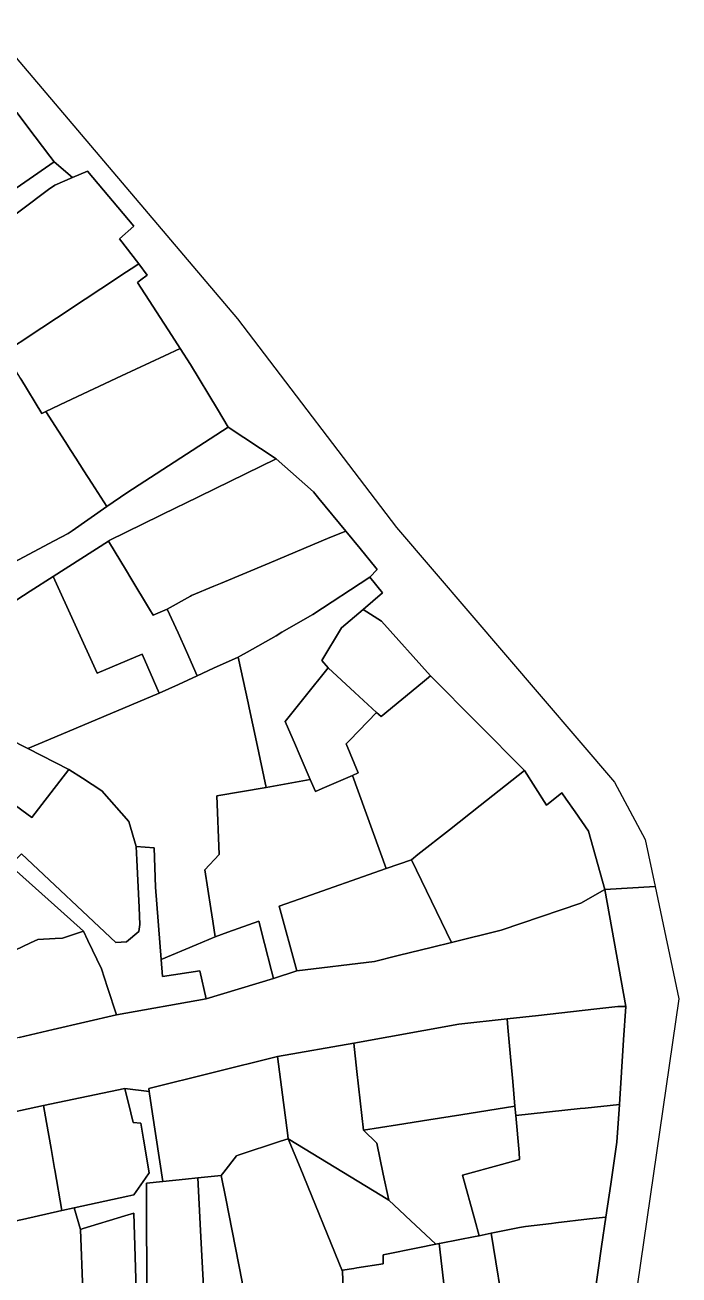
# Model space of a CAD drawing. Header units: inches. Extents: x 469449 to 472390, y 1000542 to 1004361.
# Drawn here: x 472167 to 472265.8, y 1001807 to 1001995.7 of the extents above; entities that cross this region are included whole.
import ezdxf

# ---------------------------------------------------------------- set-up
doc = ezdxf.new("R2010")
doc.units = ezdxf.units.IN
doc.header["$MEASUREMENT"] = 0
doc.layers.add('Gulele_10_07_New_Parcel', color=7, linetype='Continuous')

msp = doc.modelspace()

# ---------------------------------------------------------------- linework, layer by layer
at = {"layer": 'Gulele_10_07_New_Parcel'}
for points in [[(472161.42, 1001995.75), (472199.14, 1001951.36), (472223.14, 1001919.85), (472256.09, 1001881.39), (472260.71, 1001872.72), (472262.22, 1001865.65), (472254.63, 1001865.17), (472252.16, 1001873.99), (472250.14, 1001876.9), (472248.81, 1001878.82), (472248.13, 1001879.8), (472245.81, 1001877.9), (472242.5, 1001883.17), (472228.3, 1001897.47), (472220.9, 1001905.68), (472218.12, 1001907.47), (472221.06, 1001909.97), (472219.11, 1001912.33), (472220.24, 1001913.51), (472220.03, 1001913.76), (472217.65, 1001916.66), (472215.48, 1001919.31), (472211.43, 1001924.24), (472210.6, 1001925.25), (472204.97, 1001930.24), (472197.72, 1001935.02), (472196.1, 1001937.71), (472192.04, 1001944.46), (472190.46, 1001946.91), (472189.23, 1001948.83), (472184.04, 1001956.87), (472184.54, 1001957.25), (472185.5, 1001957.98), (472184.21, 1001959.67), (472181.31, 1001963.46), (472183.46, 1001965.34), (472176.46, 1001973.67), (472174.19, 1001972.7), (472171.42, 1001975.06), (472170.76, 1001975.93), (472168.57, 1001978.84), (472165.79, 1001982.53)], [(472166.41, 1001942.28), (472169.57, 1001937.08), (472170.17, 1001937.36), (472172.06, 1001934.42), (472173.08, 1001932.84), (472173.93, 1001931.5), (472174.7, 1001930.31), (472175.92, 1001928.42), (472177.11, 1001926.57), (472179.4, 1001923), (472174.14, 1001919.36), (472173.54, 1001918.95), (472171.43, 1001917.83), (472159.96, 1001911.75)], [(472159.96, 1001911.75), (472171.43, 1001917.83), (472173.54, 1001918.95), (472174.14, 1001919.36), (472179.4, 1001923), (472182.39, 1001925.07), (472197.72, 1001935.02), (472204.97, 1001930.24), (472191.05, 1001923.42), (472190.03, 1001922.92), (472179.75, 1001917.89), (472179.63, 1001917.81), (472171.27, 1001912.46), (472167.82, 1001910.25), (472163.75, 1001907.64)], [(472166.13, 1001842.84), (472171.27, 1001844.02), (472180.86, 1001846.23), (472194.42, 1001848.67), (472204.56, 1001851.72), (472208.1, 1001852.88), (472219.82, 1001854.3), (472223.43, 1001855.19), (472228.6, 1001856.47), (472231.48, 1001857.18), (472238.98, 1001859.03), (472251.03, 1001863.1), (472254.63, 1001865.17), (472257.82, 1001847.5), (472256.62, 1001847.5), (472252.98, 1001847.1), (472244.59, 1001846.17), (472239.88, 1001845.64), (472232.57, 1001844.83), (472216.69, 1001841.99), (472205.19, 1001839.94), (472185.72, 1001835.12), (472185.79, 1001834.65), (472182.11, 1001835.13), (472169.83, 1001832.54), (472162.34, 1001830.95)], [(472253.11, 1001804.1), (472254.15, 1001811.27), (472254.8, 1001815.69), (472255.52, 1001820.65), (472256.44, 1001827.02), (472256.83, 1001832.72), (472257.48, 1001842.45), (472257.82, 1001847.5), (472254.63, 1001865.17), (472262.22, 1001865.65), (472265.84, 1001848.65), (472253.27, 1001762.2)], [(472215.08, 1001804.93), (472215, 1001807.49), (472215, 1001807.68), (472216.7, 1001807.94), (472217.18, 1001808.02), (472221.12, 1001808.63), (472221.12, 1001810), (472221.38, 1001810.06), (472226.37, 1001811.05), (472229.12, 1001811.6), (472229.59, 1001811.69), (472230.67, 1001802.61)]]:
    msp.add_lwpolyline(points, dxfattribs=at)
for points in [[(472159.13, 1001966.63), (472157.89, 1001965.62), (472157.1, 1001967.01), (472155.97, 1001969), (472155.5, 1001969.81), (472153.82, 1001972.78), (472155.45, 1001974.12), (472161.59, 1001979.12), (472165.79, 1001982.53), (472168.57, 1001978.84), (472170.76, 1001975.93), (472171.42, 1001975.06), (472166.98, 1001972.02)], [(472174.19, 1001972.7), (472171.53, 1001971.58), (472170.59, 1001970.88), (472162.35, 1001964.78), (472156.71, 1001960.6), (472154.19, 1001958.74), (472152.22, 1001957.27), (472149.85, 1001955.53), (472146.69, 1001952.32), (472144.98, 1001950.59), (472143.85, 1001949.46), (472142.1, 1001947.68), (472133.13, 1001938.61), (472131.3, 1001940.14), (472133.36, 1001942.37), (472137.76, 1001947.14), (472140.31, 1001949.9), (472142.88, 1001952.69), (472147.26, 1001956.97), (472155.01, 1001963.28), (472157.89, 1001965.62), (472159.13, 1001966.63), (472166.98, 1001972.02), (472171.42, 1001975.06)], [(472166.98, 1001948.32), (472163.85, 1001946.26), (472162.08, 1001948.55), (472161.87, 1001948.83), (472157.44, 1001954.54), (472155.97, 1001956.44), (472154.19, 1001958.74), (472156.71, 1001960.6), (472162.35, 1001964.78), (472170.59, 1001970.88), (472171.53, 1001971.58), (472174.19, 1001972.7), (472176.46, 1001973.67), (472183.46, 1001965.34), (472181.31, 1001963.46), (472184.21, 1001959.67), (472183.06, 1001958.92), (472182.35, 1001958.45), (472178.48, 1001955.89), (472176.11, 1001954.34), (472171.8, 1001951.49), (472169.57, 1001950.03), (472168.1, 1001949.06)], [(472170.17, 1001937.36), (472169.57, 1001937.08), (472166.41, 1001942.28), (472164.44, 1001945.51), (472163.85, 1001946.26), (472166.98, 1001948.32), (472168.1, 1001949.06), (472169.57, 1001950.03), (472171.8, 1001951.49), (472176.11, 1001954.34), (472178.48, 1001955.89), (472182.35, 1001958.45), (472183.06, 1001958.92), (472184.21, 1001959.67), (472185.5, 1001957.98), (472184.54, 1001957.25), (472184.04, 1001956.87), (472189.23, 1001948.83), (472190.46, 1001946.91), (472188.1, 1001945.79), (472181.61, 1001942.74), (472173.24, 1001938.81)], [(472182.39, 1001925.07), (472179.4, 1001923), (472177.11, 1001926.57), (472175.92, 1001928.42), (472174.7, 1001930.31), (472173.93, 1001931.5), (472173.08, 1001932.84), (472172.06, 1001934.42), (472170.17, 1001937.36), (472173.24, 1001938.81), (472181.61, 1001942.74), (472188.1, 1001945.79), (472190.46, 1001946.91), (472192.04, 1001944.46), (472196.1, 1001937.71), (472197.72, 1001935.02)], [(472188.52, 1001907.54), (472186.4, 1001906.6), (472185.84, 1001907.53), (472183.03, 1001912.18), (472182.36, 1001913.3), (472179.63, 1001917.81), (472179.75, 1001917.89), (472190.03, 1001922.92), (472191.05, 1001923.42), (472204.97, 1001930.24), (472210.6, 1001925.25), (472211.43, 1001924.24), (472215.48, 1001919.31), (472213.1, 1001918.32), (472209.13, 1001916.66), (472203.93, 1001914.48), (472196.55, 1001911.4), (472195.54, 1001910.98), (472192.17, 1001909.57), (472192.01, 1001909.5)], [(472185.84, 1001907.53), (472186.4, 1001906.6), (472188.52, 1001907.54), (472190.16, 1001903.92), (472191.42, 1001901.12), (472193.06, 1001897.46), (472190.22, 1001896.16), (472187.29, 1001894.82), (472184.73, 1001900.7), (472177.91, 1001897.85), (472171.27, 1001912.46), (472179.63, 1001917.81), (472182.36, 1001913.3), (472183.03, 1001912.18)], [(472195.5, 1001898.58), (472193.06, 1001897.46), (472191.42, 1001901.12), (472190.16, 1001903.92), (472188.52, 1001907.54), (472192.01, 1001909.5), (472192.17, 1001909.57), (472195.54, 1001910.98), (472196.55, 1001911.4), (472203.93, 1001914.48), (472209.13, 1001916.66), (472213.1, 1001918.32), (472215.48, 1001919.31), (472217.65, 1001916.66), (472220.03, 1001913.76), (472220.24, 1001913.51), (472219.11, 1001912.33), (472210.53, 1001906.69), (472205.84, 1001904.02), (472204.96, 1001903.51), (472200.57, 1001901.01), (472199.59, 1001900.45), (472199.23, 1001900.29)], [(472171.27, 1001912.46), (472177.91, 1001897.85), (472184.73, 1001900.7), (472187.29, 1001894.82), (472170.56, 1001887.8), (472167.43, 1001886.48), (472167.15, 1001886.63), (472164.87, 1001887.8), (472163.02, 1001890.96), (472162.58, 1001893.19), (472160.18, 1001905.36), (472163.75, 1001907.64), (472167.82, 1001910.25)], [(472210.13, 1001881.79), (472203.46, 1001880.56), (472201.98, 1001887.47), (472200.88, 1001892.59), (472200.72, 1001893.35), (472199.23, 1001900.29), (472199.59, 1001900.45), (472200.57, 1001901.01), (472204.96, 1001903.51), (472205.84, 1001904.02), (472210.53, 1001906.69), (472219.11, 1001912.33), (472221.06, 1001909.97), (472218.12, 1001907.47), (472214.86, 1001904.7), (472211.89, 1001899.75), (472212.83, 1001898.65), (472209.35, 1001894.31), (472206.34, 1001890.54), (472207.19, 1001888.57), (472207.73, 1001887.32), (472208.59, 1001885.33)], [(472227.06, 1001896.45), (472220.82, 1001891.29), (472220.14, 1001891.92), (472216.85, 1001894.95), (472212.83, 1001898.65), (472211.89, 1001899.75), (472214.86, 1001904.7), (472218.12, 1001907.47), (472220.9, 1001905.68), (472228.3, 1001897.47)], [(472192.86, 1001856.82), (472187.61, 1001854.62), (472186.74, 1001865.52), (472186.53, 1001871.48), (472183.8, 1001871.67), (472182.73, 1001875.45), (472178.65, 1001880.07), (472175.7, 1001881.97), (472173.66, 1001883.29), (472167.43, 1001886.48), (472170.56, 1001887.8), (472187.29, 1001894.82), (472190.22, 1001896.16), (472193.06, 1001897.46), (472195.5, 1001898.58), (472199.23, 1001900.29), (472200.72, 1001893.35), (472200.88, 1001892.59), (472201.98, 1001887.47), (472203.46, 1001880.56), (472196.01, 1001879.33), (472196.38, 1001870.47), (472194.18, 1001868.16), (472195.08, 1001862.33), (472195.38, 1001860.39), (472195.74, 1001858.03)], [(472211.92, 1001880.44), (472210.9, 1001880), (472210.13, 1001881.79), (472208.59, 1001885.33), (472207.73, 1001887.32), (472207.19, 1001888.57), (472206.34, 1001890.54), (472209.35, 1001894.31), (472212.83, 1001898.65), (472216.85, 1001894.95), (472220.14, 1001891.92), (472216.09, 1001887.71), (472215.57, 1001887.18), (472217.38, 1001882.79), (472216.51, 1001882.41)], [(472228.3, 1001897.47), (472242.5, 1001883.17), (472241.53, 1001882.4), (472235.8, 1001877.88), (472231.14, 1001874.2), (472226.37, 1001870.44), (472225.41, 1001869.68), (472221.57, 1001868.33), (472216.51, 1001882.41), (472217.38, 1001882.79), (472215.57, 1001887.18), (472216.09, 1001887.71), (472220.14, 1001891.92), (472220.82, 1001891.29), (472227.06, 1001896.45)], [(472167.43, 1001886.48), (472173.66, 1001883.29), (472169.58, 1001878.03), (472168.05, 1001876.07), (472164.85, 1001878.43), (472164.86, 1001879.98), (472158.95, 1001880.33), (472158.1, 1001882.65), (472156.66, 1001886.58), (472158.3, 1001887.15), (472161.36, 1001883.93), (472164.87, 1001887.8), (472167.15, 1001886.63)], [(472178.65, 1001880.07), (472182.73, 1001875.45), (472183.8, 1001871.67), (472183.9, 1001869.66), (472184.25, 1001862.44), (472184.37, 1001859.91), (472184.2, 1001858.82), (472182.35, 1001857.26), (472180.74, 1001857.15), (472166.5, 1001870.58), (472164.78, 1001868.78), (472164.82, 1001873.75), (472164.85, 1001878.43), (472168.05, 1001876.07), (472169.58, 1001878.03), (472173.66, 1001883.29), (472175.7, 1001881.97)], [(472216.51, 1001882.41), (472221.57, 1001868.33), (472208.46, 1001863.72), (472205.41, 1001862.65), (472208.1, 1001852.88), (472204.56, 1001851.72), (472204.26, 1001852.88), (472203.2, 1001857.01), (472202.34, 1001860.39), (472197.68, 1001858.73), (472195.74, 1001858.03), (472195.38, 1001860.39), (472195.08, 1001862.33), (472194.18, 1001868.16), (472196.38, 1001870.47), (472196.01, 1001879.33), (472203.46, 1001880.56), (472210.13, 1001881.79), (472210.9, 1001880), (472211.92, 1001880.44)], [(472242.5, 1001883.17), (472245.81, 1001877.9), (472248.13, 1001879.8), (472248.81, 1001878.82), (472250.14, 1001876.9), (472252.16, 1001873.99), (472254.63, 1001865.17), (472251.03, 1001863.1), (472238.98, 1001859.03), (472231.48, 1001857.18), (472225.41, 1001869.68), (472226.37, 1001870.44), (472231.14, 1001874.2), (472235.8, 1001877.88), (472241.53, 1001882.4)], [(472187.61, 1001854.62), (472187.82, 1001852.05), (472193.45, 1001852.91), (472194.42, 1001848.67), (472180.86, 1001846.23), (472179.51, 1001850.37), (472178.59, 1001853.18), (472176.52, 1001857.49), (472175.85, 1001858.87), (472172.43, 1001861.93), (472164.78, 1001868.78), (472166.5, 1001870.58), (472180.74, 1001857.15), (472182.35, 1001857.26), (472184.2, 1001858.82), (472184.37, 1001859.91), (472184.25, 1001862.44), (472183.9, 1001869.66), (472183.8, 1001871.67), (472186.53, 1001871.48), (472186.74, 1001865.52)], [(472160.08, 1001853.46), (472157.57, 1001852.29), (472157.21, 1001852.78), (472154.13, 1001856.99), (472149.81, 1001862.89), (472154.38, 1001864.69), (472159.16, 1001866.57), (472161.56, 1001867.51), (472164.78, 1001868.78), (472172.43, 1001861.93), (472175.85, 1001858.87), (472172.68, 1001857.84), (472171.58, 1001857.78), (472168.98, 1001857.63), (472167.86, 1001857.1), (472161.89, 1001854.31)], [(472219.82, 1001854.3), (472208.1, 1001852.88), (472205.41, 1001862.65), (472208.46, 1001863.72), (472221.57, 1001868.33), (472225.41, 1001869.68), (472231.48, 1001857.18), (472228.6, 1001856.47), (472223.43, 1001855.19)], [(472203.2, 1001857.01), (472204.26, 1001852.88), (472204.56, 1001851.72), (472194.42, 1001848.67), (472193.45, 1001852.91), (472187.82, 1001852.05), (472187.61, 1001854.62), (472192.86, 1001856.82), (472195.74, 1001858.03), (472197.68, 1001858.73), (472202.34, 1001860.39)], [(472161.23, 1001841.71), (472160.82, 1001841.63), (472157.26, 1001848.61), (472159.4, 1001849.79), (472157.57, 1001852.29), (472160.08, 1001853.46), (472161.89, 1001854.31), (472167.86, 1001857.1), (472168.98, 1001857.63), (472171.58, 1001857.78), (472172.68, 1001857.84), (472175.85, 1001858.87), (472176.52, 1001857.49), (472178.59, 1001853.18), (472179.51, 1001850.37), (472180.86, 1001846.23), (472171.27, 1001844.02), (472166.13, 1001842.84)], [(472250.9, 1001832.08), (472241.17, 1001831.04), (472241.05, 1001832.45), (472240.72, 1001836.18), (472240.43, 1001839.37), (472240, 1001844.31), (472239.88, 1001845.64), (472244.59, 1001846.17), (472252.98, 1001847.1), (472256.62, 1001847.5), (472257.82, 1001847.5), (472257.48, 1001842.45), (472256.83, 1001832.72), (472251.65, 1001832.16)], [(472223.3, 1001829.64), (472218.19, 1001828.84), (472217.18, 1001837.68), (472216.69, 1001841.99), (472232.57, 1001844.83), (472239.88, 1001845.64), (472240, 1001844.31), (472240.43, 1001839.37), (472240.72, 1001836.18), (472241.05, 1001832.45), (472232.86, 1001831.15), (472228.02, 1001830.39)], [(472221.15, 1001822.18), (472221.98, 1001818.25), (472220.94, 1001818.89), (472206.81, 1001827.53), (472206.69, 1001828.42), (472206.1, 1001832.98), (472205.19, 1001839.94), (472216.69, 1001841.99), (472217.18, 1001837.68), (472218.19, 1001828.84), (472220.17, 1001826.86)], [(472191.25, 1001821.44), (472187.87, 1001821.09), (472186.3, 1001831.28), (472185.79, 1001834.65), (472185.72, 1001835.12), (472205.19, 1001839.94), (472206.1, 1001832.98), (472206.69, 1001828.42), (472206.81, 1001827.53), (472205.64, 1001827.15), (472199.23, 1001825.04), (472198.97, 1001824.95), (472197.08, 1001822.49), (472196.67, 1001821.96), (472193.14, 1001821.63)], [(472174.45, 1001817.08), (472172.6, 1001816.67), (472171.52, 1001822.85), (472171.49, 1001823.06), (472170.97, 1001826.05), (472170.28, 1001830), (472169.83, 1001832.54), (472182.11, 1001835.13), (472183.02, 1001831.46), (472183.39, 1001829.96), (472184.51, 1001829.88), (472184.92, 1001827.48), (472185.8, 1001822.39), (472185.23, 1001821.56), (472183.47, 1001819.04), (472182.57, 1001818.85)], [(472185.79, 1001834.65), (472186.3, 1001831.28), (472187.87, 1001821.09), (472185.37, 1001820.83), (472185.4, 1001813.18), (472185.42, 1001809.41), (472185.44, 1001805.82), (472185.46, 1001801.29), (472183.9, 1001801.23), (472183.85, 1001803.09), (472183.47, 1001816.29), (472182.09, 1001815.87), (472175.83, 1001813.95), (472175.4, 1001813.81), (472174.45, 1001817.08), (472182.57, 1001818.85), (472183.47, 1001819.04), (472185.23, 1001821.56), (472185.8, 1001822.39), (472184.92, 1001827.48), (472184.51, 1001829.88), (472183.39, 1001829.96), (472183.02, 1001831.46), (472182.11, 1001835.13)], [(472166.65, 1001815.34), (472165.41, 1001815.06), (472164.03, 1001822.21), (472163.35, 1001825.72), (472162.76, 1001828.8), (472162.34, 1001830.95), (472169.83, 1001832.54), (472170.28, 1001830), (472170.97, 1001826.05), (472171.49, 1001823.06), (472171.52, 1001822.85), (472172.6, 1001816.67)], [(472237.45, 1001813.26), (472235.63, 1001812.89), (472234.98, 1001815.29), (472233.13, 1001822.05), (472239.04, 1001823.65), (472241.76, 1001824.4), (472241.67, 1001825.43), (472241.17, 1001831.04), (472250.9, 1001832.08), (472251.65, 1001832.16), (472256.83, 1001832.72), (472256.44, 1001827.02), (472255.52, 1001820.65), (472254.8, 1001815.69), (472252.33, 1001815.41), (472247.24, 1001814.82), (472246.6, 1001814.75), (472242.66, 1001814.29), (472241.73, 1001814.11)], [(472229.59, 1001811.69), (472229.12, 1001811.6), (472224.52, 1001815.89), (472224.42, 1001815.98), (472221.98, 1001818.25), (472221.15, 1001822.18), (472220.17, 1001826.86), (472218.19, 1001828.84), (472223.3, 1001829.64), (472228.02, 1001830.39), (472232.86, 1001831.15), (472241.05, 1001832.45), (472241.17, 1001831.04), (472241.67, 1001825.43), (472241.76, 1001824.4), (472239.04, 1001823.65), (472233.13, 1001822.05), (472234.98, 1001815.29), (472235.63, 1001812.89), (472235.02, 1001812.77), (472229.89, 1001811.75)], [(472204.27, 1001802.04), (472199.66, 1001800.81), (472199.83, 1001805.93), (472198.32, 1001813.6), (472197.35, 1001818.51), (472196.67, 1001821.96), (472197.08, 1001822.49), (472198.97, 1001824.95), (472199.23, 1001825.04), (472205.64, 1001827.15), (472206.81, 1001827.53), (472208.58, 1001823.21), (472215, 1001807.49), (472215.08, 1001804.93), (472210.51, 1001803.7), (472208.32, 1001803.12), (472207.27, 1001802.84), (472207.06, 1001802.78)], [(472215, 1001807.68), (472215, 1001807.49), (472208.58, 1001823.21), (472206.81, 1001827.53), (472220.94, 1001818.89), (472221.98, 1001818.25), (472224.42, 1001815.98), (472224.52, 1001815.89), (472229.12, 1001811.6), (472226.37, 1001811.05), (472221.38, 1001810.06), (472221.12, 1001810), (472221.12, 1001808.63), (472217.18, 1001808.02), (472216.7, 1001807.94)], [(472197.35, 1001818.51), (472198.32, 1001813.6), (472199.83, 1001805.93), (472199.66, 1001800.81), (472199.29, 1001800.24), (472196.81, 1001796.42), (472191.38, 1001792.97), (472191.12, 1001788.59), (472196.04, 1001784.45), (472184.72, 1001776.9), (472184.78, 1001782.05), (472183.4, 1001785.58), (472184.52, 1001791.17), (472183.57, 1001795.56), (472187.11, 1001799), (472194.26, 1001799.69), (472194.17, 1001801.42), (472193.74, 1001809.84), (472193.55, 1001813.67), (472193.14, 1001821.63), (472196.67, 1001821.96)], [(472194.26, 1001799.69), (472187.11, 1001799), (472185.46, 1001801.29), (472185.44, 1001805.82), (472185.42, 1001809.41), (472185.4, 1001813.18), (472185.37, 1001820.83), (472187.87, 1001821.09), (472191.25, 1001821.44), (472193.14, 1001821.63), (472193.55, 1001813.67), (472193.74, 1001809.84), (472194.17, 1001801.42)], [(472173.33, 1001789.8), (472166.61, 1001788.34), (472166.21, 1001794.12), (472166.1, 1001795.73), (472165.66, 1001802.27), (472165.25, 1001808.19), (472164.79, 1001814.92), (472165.41, 1001815.06), (472166.65, 1001815.34), (472172.6, 1001816.67), (472174.45, 1001817.08), (472175.4, 1001813.81), (472175.78, 1001804.55), (472176.02, 1001798.74), (472176.1, 1001796.93), (472176.21, 1001794.19), (472176.25, 1001793.2)], [(472181.16, 1001798.92), (472176.25, 1001793.2), (472176.21, 1001794.19), (472176.1, 1001796.93), (472176.02, 1001798.74), (472175.78, 1001804.55), (472175.4, 1001813.81), (472175.83, 1001813.95), (472182.09, 1001815.87), (472183.47, 1001816.29), (472183.85, 1001803.09), (472183.9, 1001801.23), (472181.7, 1001799.37)], [(472251.28, 1001791.56), (472251.01, 1001789.66), (472248.56, 1001790.07), (472247.03, 1001790.33), (472241.05, 1001791.35), (472240.26, 1001796.11), (472239.63, 1001800), (472237.45, 1001813.26), (472241.73, 1001814.11), (472242.66, 1001814.29), (472246.6, 1001814.75), (472247.24, 1001814.82), (472252.33, 1001815.41), (472254.8, 1001815.69), (472254.15, 1001811.27), (472253.11, 1001804.1), (472252.47, 1001799.69), (472251.8, 1001795.09)], [(472240.26, 1001796.11), (472241.05, 1001791.35), (472236.21, 1001792.17), (472236.02, 1001792.2), (472229.06, 1001792.94), (472229.97, 1001797.03), (472230.19, 1001798.04), (472230.86, 1001801.07), (472230.67, 1001802.61), (472229.59, 1001811.69), (472229.89, 1001811.75), (472235.02, 1001812.77), (472235.63, 1001812.89), (472237.45, 1001813.26), (472239.63, 1001800)]]:
    msp.add_lwpolyline(points, close=True, dxfattribs=at)

doc.saveas('drawing.dxf')
